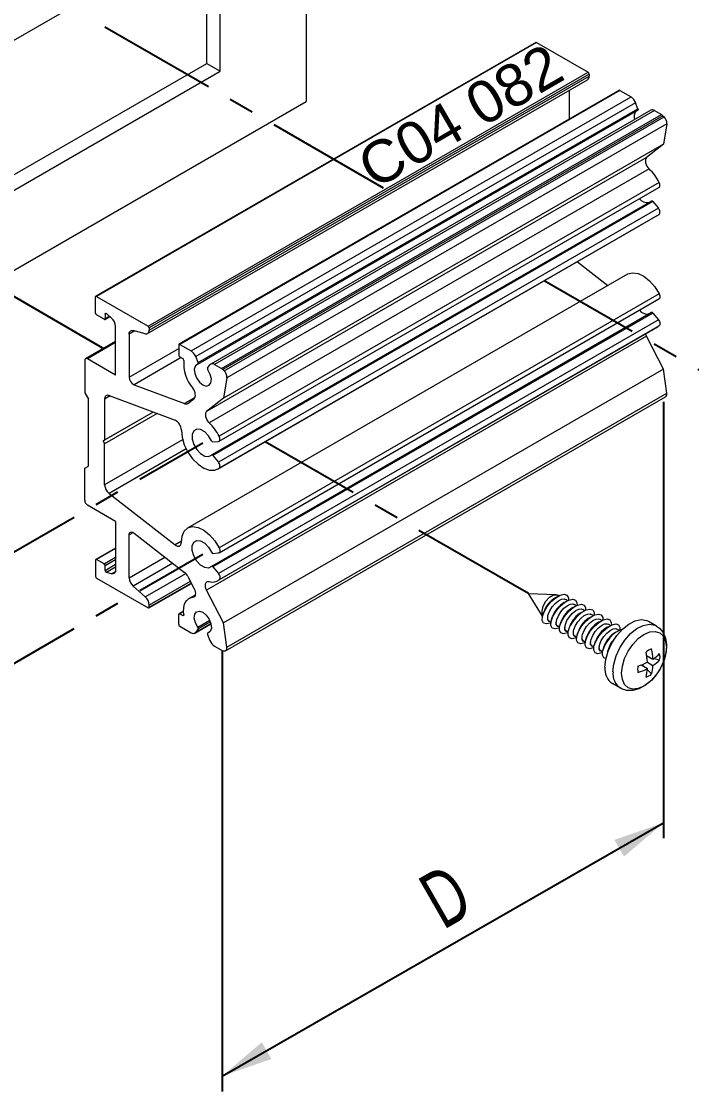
# Model space of a CAD drawing. Header units: millimetres. Extents: x 226 to 1066, y 456 to 1447.
# Drawn here: x 321.6 to 361.3, y 1274.3 to 1337.8 of the extents above; entities that cross this region are included whole.
import ezdxf

# ---------------------------------------------------------------- set-up
doc = ezdxf.new("R2010")
doc.units = ezdxf.units.MM
doc.linetypes.add('CENTER', pattern=[2, 1.25, -0.25, 0.25, -0.25])
doc.layers.add('nokta', color=140, linetype='Continuous')
doc.layers.add('SLD-0', color=179, linetype='Continuous')
doc.styles.add('SLDTEXTSTYLE0', font='TXT', dxfattribs={"width": 0.663, "bigfont": 'bigfont'})
doc.styles.get("Standard").update_dxf_attribs({"font": 'arial.ttf'})

# ---------------------------------------------------------------- blocks, each defined once
blk = doc.blocks.new('M.T.TİP-4A')
at = {"color": 1, "linetype": 'Continuous', "lineweight": 15}
for p, q in [((338.451, 1351.42), (338.451, 1333.047)), ((333.359, 1343.741), (305.04, 1327.392)), ((333.359, 1334.848), (333.359, 1343.741)), ((332.564, 1335.308), (332.564, 1343.281)), ((304.244, 1318.959), (332.564, 1335.308)), ((332.564, 1335.308), (333.359, 1334.848)), ((305.04, 1318.5), (333.359, 1334.848)), ((305.04, 1313.76), (338.451, 1333.047))]:
    blk.add_line(p, q, dxfattribs=at)
at = {"color": 7, "linetype": 'Continuous', "lineweight": 15}
for p, q in [((352.072, 1336.554), (325.98, 1321.491)), ((352.117, 1336.55), (326.025, 1321.487)), ((352.117, 1336.55), (355.172, 1334.786)), ((329.08, 1319.723), (355.172, 1334.786)), ((355.236, 1334.676), (329.143, 1319.613)), ((355.236, 1334.676), (355.236, 1334.547)), ((329.05, 1319.278), (355.142, 1334.341)), ((329.143, 1319.484), (355.236, 1334.547)), ((357.004, 1333.707), (330.912, 1318.644)), ((357.049, 1333.702), (330.957, 1318.64)), ((331.627, 1318.253), (357.719, 1333.316)), ((354.042, 1333.706), (354.042, 1331.997)), ((357.049, 1333.702), (357.719, 1333.316)), ((357.995, 1332.973), (331.903, 1317.91)), ((358.133, 1332.617), (357.995, 1332.973)), ((332.031, 1317.472), (358.123, 1332.534)), ((332.041, 1317.554), (358.133, 1332.617)), ((358.891, 1332.532), (332.798, 1317.469)), ((359.116, 1332.509), (333.023, 1317.447)), ((333.431, 1317.211), (359.523, 1332.274)), ((359.611, 1332.206), (333.518, 1317.143)), ((333.586, 1317.075), (359.679, 1332.138)), ((359.116, 1332.509), (359.523, 1332.274)), ((359.611, 1332.206), (359.679, 1332.138)), ((359.842, 1331.716), (333.75, 1316.654)), ((359.842, 1331.716), (359.642, 1330.518)), ((359.642, 1330.518), (333.549, 1315.455)), ((359.642, 1330.518), (358.644, 1329.721)), ((358.644, 1329.721), (332.552, 1314.658)), ((358.794, 1329.047), (332.701, 1313.984)), ((359.39, 1328.247), (333.298, 1313.184)), ((333.287, 1312.892), (359.379, 1327.955)), ((358.944, 1327.142), (332.852, 1312.079)), ((359.021, 1327.109), (332.929, 1312.046)), ((359.021, 1327.109), (359.34, 1326.713)), ((359.34, 1326.713), (333.248, 1311.65)), ((359.39, 1326.351), (333.298, 1311.288)), ((359.317, 1326.301), (359.39, 1326.351)), ((333.225, 1311.239), (359.317, 1326.301)), ((354.544, 1323.545), (356.353, 1322.133)), ((357.518, 1322.805), (331.425, 1307.742)), ((325.961, 1320.495), (325.961, 1321.45)), ((326.025, 1321.487), (329.08, 1319.723)), ((333.287, 1306.278), (359.379, 1321.341)), ((359.39, 1321.633), (333.298, 1306.57)), ((326.47, 1320.127), (326.025, 1320.385)), ((326.515, 1320.123), (326.806, 1320.291)), ((326.534, 1320.436), (326.534, 1320.164)), ((326.919, 1320.191), (326.614, 1320.461)), ((358.944, 1320.528), (332.852, 1305.465)), ((359.021, 1320.495), (332.929, 1305.432)), ((359.34, 1320.099), (333.248, 1305.036)), ((359.021, 1320.495), (359.34, 1320.099)), ((327.155, 1316.811), (327.155, 1319.699)), ((328.907, 1319.266), (328.186, 1319.459)), ((329.143, 1319.613), (329.143, 1319.484)), ((333.225, 1304.625), (359.317, 1319.687)), ((359.39, 1319.737), (333.298, 1304.674)), ((327.155, 1318.816), (325.372, 1317.787)), ((327.95, 1319.24), (327.95, 1316.702)), ((358.644, 1319.124), (332.552, 1304.061)), ((359.642, 1317.175), (358.644, 1319.124)), ((330.893, 1318.603), (330.893, 1318.015)), ((330.957, 1318.64), (331.627, 1318.253)), ((325.325, 1317.684), (325.325, 1315.773)), ((327.155, 1316.811), (325.484, 1317.776)), ((330.957, 1317.905), (331.131, 1317.804)), ((332.041, 1317.554), (331.903, 1317.91)), ((333.023, 1317.447), (333.431, 1317.211)), ((332.61, 1317.226), (332.748, 1317.422)), ((333.518, 1317.143), (333.586, 1317.075)), ((359.642, 1317.175), (333.549, 1302.112)), ((359.842, 1315.745), (359.642, 1317.175)), ((328.249, 1316.24), (331.246, 1315.121)), ((333.75, 1316.654), (333.549, 1315.455)), ((325.325, 1315.773), (325.548, 1315.387)), ((326.765, 1315.601), (330.679, 1314.138)), ((333.679, 1300.464), (359.772, 1315.527)), ((333.75, 1300.682), (359.842, 1315.745)), ((325.548, 1311.419), (325.548, 1315.387)), ((326.502, 1315.391), (326.502, 1312.962)), ((331.434, 1315.137), (331.81, 1315.437)), ((333.549, 1315.455), (332.552, 1314.658)), ((329.38, 1314.624), (326.407, 1312.907)), ((329.38, 1314.624), (326.502, 1312.962)), ((329.612, 1314.537), (326.502, 1312.742)), ((326.407, 1312.907), (326.502, 1312.962)), ((326.407, 1312.907), (326.502, 1312.742)), ((326.502, 1310.313), (326.502, 1312.742)), ((332.929, 1312.851), (333.248, 1312.88)), ((332.929, 1312.046), (333.248, 1311.65)), ((325.325, 1311.29), (325.548, 1311.419)), ((325.325, 1309.38), (325.325, 1311.29)), ((326.765, 1309.8), (330.679, 1306.743)), ((327.155, 1308.14), (325.484, 1309.104)), ((327.155, 1308.14), (327.155, 1305.251)), ((327.95, 1304.792), (327.95, 1307.33)), ((328.249, 1307.447), (331.246, 1305.107)), ((327.155, 1306.553), (325.98, 1305.875)), ((332.929, 1306.237), (333.248, 1306.266)), ((325.961, 1305.834), (325.961, 1304.878)), ((326.47, 1305.613), (326.025, 1305.871)), ((326.534, 1305.231), (326.534, 1305.503)), ((332.929, 1305.432), (333.248, 1305.036)), ((326.025, 1304.768), (329.08, 1303.005)), ((326.919, 1305.033), (326.614, 1305.114)), ((331.434, 1304.872), (331.81, 1304.139)), ((328.907, 1303.661), (328.186, 1304.301)), ((329.125, 1303), (331.647, 1304.456)), ((331.873, 1303.769), (331.515, 1303.563)), ((333.549, 1302.112), (332.552, 1304.061)), ((329.143, 1303.042), (329.143, 1303.17)), ((330.893, 1302.031), (330.893, 1302.619)), ((331.18, 1302.815), (330.912, 1302.66)), ((330.957, 1302.656), (331.131, 1302.555)), ((330.957, 1301.921), (331.627, 1301.534)), ((331.852, 1301.512), (332.809, 1302.064)), ((332.041, 1301.755), (331.903, 1301.559)), ((332.738, 1301.577), (332.62, 1301.509)), ((333.75, 1300.682), (333.549, 1302.112)), ((332.61, 1301.426), (332.748, 1301.071)), ((333.023, 1300.728), (333.431, 1300.493)), ((333.518, 1300.46), (333.586, 1300.449))]:
    blk.add_line(p, q, dxfattribs=at)
at = {"color": 8, "linetype": 'Continuous', "lineweight": 15}
for p, q in [((326.598, 1320.473), (326.534, 1320.436)), ((326.534, 1320.164), (326.785, 1320.309)), ((328.284, 1319.433), (327.95, 1319.24)), ((327.155, 1318.74), (325.484, 1317.776)), ((327.95, 1316.702), (330.893, 1318.402)), ((331.044, 1317.854), (328.249, 1316.24)), ((326.827, 1315.578), (326.502, 1315.391)), ((331.832, 1315.459), (331.246, 1315.121)), ((331.129, 1312.984), (326.502, 1310.313)), ((331.338, 1312.439), (326.765, 1309.8)), ((328.205, 1307.477), (327.95, 1307.33)), ((331.053, 1306.959), (330.679, 1306.743)), ((327.155, 1306.523), (326.025, 1305.871)), ((326.47, 1305.613), (327.155, 1306.008)), ((327.95, 1304.792), (330.077, 1306.02)), ((327.155, 1305.861), (326.534, 1305.503)), ((326.534, 1305.231), (327.155, 1305.59)), ((327.155, 1305.426), (326.614, 1305.114)), ((330.538, 1305.659), (328.186, 1304.301)), ((326.919, 1305.033), (327.144, 1305.163)), ((328.907, 1303.661), (331.31, 1305.048)), ((331.584, 1304.579), (329.143, 1303.17)), ((329.143, 1303.042), (331.635, 1304.48)), ((331.838, 1303.696), (331.731, 1303.634)), ((331.18, 1302.785), (330.957, 1302.656)), ((331.131, 1302.555), (331.195, 1302.592)), ((332.023, 1301.861), (332.735, 1302.272)), ((331.903, 1301.559), (332.805, 1302.08)), ((332.774, 1302.178), (332.041, 1301.755)), ((332.735, 1301.575), (332.627, 1301.512))]:
    blk.add_line(p, q, dxfattribs=at)
at = {"color": 1}
for p, q in [((359.643, 1315.238), (359.652, 1289.339)), ((333.463, 1300.467), (333.472, 1274.309)), ((333.472, 1275.227), (359.651, 1290.257))]:
    blk.add_line(p, q, dxfattribs=at)
at = {"color": 7, "linetype": 'Continuous', "lineweight": 15, "flags": 128}
for points in [[(358.133, 1332.617), (358.138, 1332.602), (358.141, 1332.588), (358.141, 1332.574), (358.14, 1332.561), (358.137, 1332.55), (358.131, 1332.542), (358.124, 1332.535), (358.123, 1332.534)], [(358.644, 1329.721), (358.601, 1329.67), (358.576, 1329.599), (358.57, 1329.513), (358.582, 1329.416), (358.614, 1329.316), (358.661, 1329.217), (358.722, 1329.125), (358.794, 1329.047)], [(359.379, 1327.955), (359.401, 1327.972), (359.421, 1328.003), (359.432, 1328.042), (359.435, 1328.089), (359.429, 1328.14), (359.413, 1328.193), (359.39, 1328.247)], [(359.021, 1327.109), (359.011, 1327.121), (358.999, 1327.131), (358.987, 1327.138), (358.976, 1327.144), (358.965, 1327.146), (358.954, 1327.145), (358.945, 1327.142), (358.944, 1327.142)], [(359.39, 1326.351), (359.413, 1326.377), (359.429, 1326.413), (359.435, 1326.457), (359.432, 1326.507), (359.421, 1326.559), (359.401, 1326.613), (359.373, 1326.665), (359.34, 1326.713)], [(357.518, 1322.805), (357.534, 1322.814), (357.813, 1322.889), (358.137, 1322.842), (358.483, 1322.677), (358.823, 1322.406), (359.133, 1322.049), (359.39, 1321.633)], [(359.39, 1321.633), (359.413, 1321.579), (359.429, 1321.526), (359.435, 1321.475), (359.432, 1321.428), (359.421, 1321.389), (359.401, 1321.358), (359.379, 1321.341)], [(326.534, 1320.436), (326.536, 1320.452), (326.541, 1320.465), (326.549, 1320.474), (326.559, 1320.48), (326.571, 1320.481), (326.585, 1320.478), (326.6, 1320.471), (326.614, 1320.461)], [(359.021, 1320.495), (359.011, 1320.507), (358.999, 1320.517), (358.987, 1320.524), (358.976, 1320.53), (358.965, 1320.532), (358.954, 1320.531), (358.945, 1320.528), (358.944, 1320.528)], [(359.34, 1320.099), (359.373, 1320.051), (359.401, 1319.999), (359.421, 1319.945), (359.432, 1319.893), (359.435, 1319.843), (359.429, 1319.799), (359.413, 1319.763), (359.39, 1319.737)], [(327.95, 1319.24), (327.954, 1319.298), (327.967, 1319.349), (327.988, 1319.392), (328.016, 1319.426), (328.051, 1319.45), (328.092, 1319.464), (328.137, 1319.467), (328.186, 1319.459)], [(328.907, 1319.266), (328.956, 1319.258), (329.002, 1319.261), (329.043, 1319.274), (329.078, 1319.299), (329.106, 1319.333), (329.126, 1319.376), (329.139, 1319.427), (329.143, 1319.484)], [(359.39, 1319.737), (359.329, 1319.694), (359.317, 1319.687)], [(358.644, 1319.124), (358.601, 1319.224), (358.589, 1319.267)], [(332.023, 1317.469), (331.883, 1317.367), (331.819, 1317.172), (331.842, 1316.917), (331.948, 1316.645), (332.119, 1316.403), (332.325, 1316.233), (332.532, 1316.164), (332.703, 1316.209), (332.809, 1316.358), (332.832, 1316.587), (332.768, 1316.857), (332.627, 1317.12)], [(332.023, 1317.469), (332.032, 1317.472), (332.039, 1317.479), (332.044, 1317.488), (332.048, 1317.499), (332.049, 1317.511), (332.048, 1317.525), (332.046, 1317.54), (332.041, 1317.554)], [(326.765, 1315.601), (326.712, 1315.615), (326.661, 1315.617), (326.616, 1315.607), (326.577, 1315.584), (326.545, 1315.55), (326.521, 1315.505), (326.507, 1315.452), (326.502, 1315.391)], [(331.81, 1315.437), (331.848, 1315.481), (331.873, 1315.54), (331.884, 1315.612), (331.88, 1315.693), (331.862, 1315.78), (331.83, 1315.868), (331.785, 1315.954), (331.731, 1316.033)], [(332.552, 1314.658), (332.509, 1314.607), (332.484, 1314.536), (332.478, 1314.45), (332.49, 1314.354), (332.521, 1314.253), (332.569, 1314.154), (332.63, 1314.063), (332.701, 1313.984)], [(331.053, 1313.555), (331.094, 1313.134), (331.227, 1312.688), (331.441, 1312.25), (331.721, 1311.853), (332.045, 1311.525), (332.39, 1311.292), (332.73, 1311.17), (333.041, 1311.169), (333.298, 1311.288)], [(332.845, 1312.921), (332.667, 1313.22), (332.438, 1313.455), (332.193, 1313.593), (331.967, 1313.612), (331.794, 1313.509), (331.701, 1313.3), (331.701, 1313.016), (331.794, 1312.699), (331.967, 1312.398), (332.193, 1312.155), (332.438, 1312.009), (332.667, 1311.98), (332.845, 1312.074)], [(333.248, 1312.88), (333.281, 1312.889), (333.309, 1312.909), (333.329, 1312.94), (333.34, 1312.979), (333.343, 1313.026), (333.336, 1313.077), (333.321, 1313.131), (333.298, 1313.184)], [(332.929, 1312.046), (332.918, 1312.058), (332.907, 1312.068), (332.895, 1312.076), (332.884, 1312.081), (332.872, 1312.083), (332.862, 1312.083), (332.853, 1312.079), (332.845, 1312.074)], [(333.298, 1311.288), (333.321, 1311.314), (333.336, 1311.35), (333.343, 1311.394), (333.34, 1311.444), (333.329, 1311.497), (333.309, 1311.55), (333.281, 1311.602), (333.248, 1311.65)], [(327.95, 1307.33), (327.956, 1307.39), (327.974, 1307.441), (328.003, 1307.479), (328.041, 1307.503), (328.087, 1307.512), (328.139, 1307.505), (328.194, 1307.483), (328.249, 1307.447)], [(331.053, 1306.895), (331.094, 1307.268), (331.227, 1307.561), (331.441, 1307.751), (331.721, 1307.826), (332.045, 1307.779), (332.39, 1307.614), (332.73, 1307.343), (333.041, 1306.986), (333.298, 1306.57)], [(330.679, 1306.743), (330.749, 1306.698), (330.818, 1306.67), (330.883, 1306.662), (330.941, 1306.674), (330.989, 1306.705), (331.024, 1306.754), (331.046, 1306.819), (331.053, 1306.895)], [(332.845, 1305.46), (332.667, 1305.366), (332.438, 1305.395), (332.193, 1305.541), (331.967, 1305.784), (331.794, 1306.085), (331.701, 1306.402), (331.701, 1306.686), (331.794, 1306.895), (331.967, 1306.998), (332.193, 1306.979), (332.438, 1306.841), (332.667, 1306.606), (332.845, 1306.307)], [(333.298, 1306.57), (333.321, 1306.517), (333.336, 1306.463), (333.343, 1306.412), (333.34, 1306.365), (333.329, 1306.326), (333.309, 1306.295), (333.281, 1306.275), (333.248, 1306.266)], [(332.929, 1305.432), (332.918, 1305.444), (332.907, 1305.454), (332.895, 1305.462), (332.884, 1305.467), (332.872, 1305.469), (332.862, 1305.469), (332.853, 1305.465), (332.845, 1305.46)], [(327.155, 1305.251), (327.15, 1305.194), (327.138, 1305.143), (327.117, 1305.1), (327.089, 1305.066), (327.054, 1305.041), (327.013, 1305.028), (326.968, 1305.025), (326.919, 1305.033)], [(333.248, 1305.036), (333.281, 1304.988), (333.309, 1304.936), (333.329, 1304.883), (333.34, 1304.83), (333.343, 1304.78), (333.336, 1304.736), (333.321, 1304.7), (333.298, 1304.674)], [(331.81, 1304.139), (331.848, 1304.051), (331.873, 1303.963), (331.884, 1303.879), (331.88, 1303.802), (331.862, 1303.737), (331.83, 1303.685), (331.785, 1303.651), (331.731, 1303.634)], [(332.552, 1304.061), (332.509, 1304.162), (332.484, 1304.262), (332.478, 1304.355), (332.49, 1304.437), (332.521, 1304.502), (332.569, 1304.546), (332.63, 1304.566), (332.701, 1304.562)], [(331.194, 1302.604), (331.18, 1302.807), (331.191, 1302.996), (331.226, 1303.167), (331.286, 1303.316), (331.368, 1303.439), (331.471, 1303.535), (331.593, 1303.6), (331.731, 1303.634)], [(331.194, 1302.604), (331.195, 1302.588), (331.193, 1302.574), (331.187, 1302.562), (331.18, 1302.553), (331.17, 1302.548), (331.158, 1302.547), (331.145, 1302.549), (331.131, 1302.555)], [(332.023, 1301.861), (331.883, 1302.124), (331.819, 1302.394), (331.842, 1302.623), (331.948, 1302.772), (332.119, 1302.817), (332.325, 1302.748), (332.532, 1302.578), (332.703, 1302.336), (332.809, 1302.064), (332.832, 1301.809), (332.768, 1301.613), (332.627, 1301.512)], [(332.627, 1301.512), (332.619, 1301.508), (332.611, 1301.502), (332.606, 1301.493), (332.603, 1301.482), (332.601, 1301.47), (332.602, 1301.456), (332.605, 1301.441), (332.61, 1301.426)], [(333.586, 1300.449), (333.627, 1300.448), (333.663, 1300.456), (333.694, 1300.474), (333.72, 1300.502), (333.739, 1300.537), (333.75, 1300.58), (333.754, 1300.629), (333.75, 1300.682)]]:
    blk.add_lwpolyline(points, dxfattribs=at)
at = {"color": 7, "linetype": 'Continuous', "lineweight": 15}
for centre, radius, start, end in [((352.091, 1336.513), 0.0453, 54.38242, 114.30712), ((355.097, 1334.67), 0.138, 2.60548, 57.39452), ((355.014, 1334.523), 0.223, 305.15835, 6.15384), ((357.023, 1333.666), 0.0453, 54.38242, 114.30712), ((357.347, 1332.734), 0.691, 20.22711, 57.36203), ((358.385, 1332.162), 0.487, 141.34726, 202.03535), ((358.984, 1332.324), 0.227, 54.53278, 114.15676), ((359.306, 1331.906), 0.428, 44.59695, 59.43024), ((359.313, 1331.754), 0.531, 355.98021, 46.43115), ((356.762, 1326.911), 2.948, 26.94445, 46.44108), ((358.721, 1327.706), 0.662, 219.86837, 275.08456), ((326, 1321.456), 0.0393, 50.79671, 189.21404), ((358.721, 1321.092), 0.662, 219.86837, 275.08456), ((326.1, 1320.501), 0.138, 182.60548, 237.39452), ((326.495, 1320.158), 0.0393, 230.79671, 9.21404), ((326.45, 1319.663), 0.705, 2.93463, 48.37162), ((329.005, 1319.607), 0.138, 2.60548, 57.39452), ((330.932, 1318.609), 0.0393, 50.79671, 189.21404), ((331.255, 1317.671), 0.691, 20.22711, 57.36203), ((325.422, 1317.7), 0.0983, 50.79671, 189.21404), ((331.032, 1318.021), 0.138, 182.60548, 237.39452), ((331.06, 1317.69), 0.134, 356.72978, 58.01756), ((333.511, 1317.525), 2.322, 176.09162, 219.96495), ((332.898, 1317.294), 0.198, 50.75183, 139.4672), ((332.705, 1317.187), 0.102, 157.66826, 220.95204), ((333.214, 1316.843), 0.428, 44.59695, 59.43024), ((333.221, 1316.691), 0.531, 355.98021, 46.43115), ((328.484, 1316.72), 0.534, 181.8975, 243.88613), ((359.645, 1315.689), 0.205, 308.1274, 15.9485), ((331.326, 1315.292), 0.189, 245.0133, 305.20574), ((330.386, 1313.539), 0.667, 1.34977, 63.91418), ((330.67, 1311.848), 2.948, 26.94445, 46.44108), ((332.943, 1312.954), 0.103, 198.38813, 262.15797), ((327.205, 1310.349), 0.704, 182.90726, 231.30916), ((325.67, 1309.395), 0.346, 182.60548, 237.39452), ((332.943, 1306.34), 0.103, 198.38813, 262.15797), ((326, 1305.84), 0.0393, 50.79671, 189.21404), ((326.396, 1305.497), 0.138, 2.60548, 57.39452), ((326.1, 1304.885), 0.138, 182.60548, 237.39452), ((326.664, 1305.235), 0.13, 181.35804, 247.33583), ((328.654, 1304.828), 0.705, 182.93463, 228.37162), ((330.799, 1304.554), 0.711, 26.57932, 51.00982), ((332.884, 1305.234), 0.696, 254.76569, 306.46045), ((328.439, 1303.134), 0.705, 2.93463, 48.37162), ((329.105, 1303.035), 0.0393, 230.79671, 9.21404), ((330.932, 1302.625), 0.0393, 50.79671, 189.21404), ((331.032, 1302.037), 0.138, 182.60548, 237.39452), ((331.752, 1301.687), 0.198, 230.75183, 319.4672), ((331.946, 1301.794), 0.102, 337.66826, 40.95204), ((333.396, 1301.31), 0.691, 200.22711, 237.36203), ((333.563, 1300.712), 0.256, 239.04537, 259.97603)]:
    blk.add_arc(centre, radius, start, end, dxfattribs=at)
at = {"color": 1}
for points in [[(359.654, 1290.259), (356.734, 1289.242), (357.303, 1288.25)], [(333.472, 1275.227), (336.392, 1276.244), (335.823, 1277.236)]]:
    blk.add_solid(points, dxfattribs=at)
at = {"layer": 'SLD-0', "color": 3, "linetype": 'CENTER', "ltscale": 6}
for p, q in [((343.048, 1327.915), (326.518, 1337.458)), ((326.502, 1318.363), (309.972, 1327.906)), ((368.186, 1313.403), (352.575, 1322.415)), ((307.808, 1298.644), (332.325, 1312.797)), ((351.64, 1303.851), (336.028, 1312.863)), ((307.808, 1292.03), (332.325, 1306.183))]:
    blk.add_line(p, q, dxfattribs=at)
at = {"color": 1, "insert": (344.902, 1286.806), "char_height": 3.375, "attachment_point": 1, "rotation": 29.86122, "style": 'SLDTEXTSTYLE0'}
blk.add_mtext('{\\fArial|b0|i0|c0|p34;D}', dxfattribs=at)
blk = doc.blocks.new('V24819-')
at = {"color": 5, "linetype": 'Continuous', "lineweight": 15}
for p, q in [((390.139, 1328.099), (389.307, 1329.435)), ((389.307, 1329.435), (390.941, 1329.381)), ((390.919, 1329.203), (391.093, 1329.297)), ((391.078, 1329.343), (391.127, 1329.315)), ((391.428, 1328.909), (391.602, 1329.003)), ((391.503, 1329.098), (391.636, 1329.021)), ((390.165, 1328.186), (390.227, 1328.374)), ((391.937, 1328.615), (392.111, 1328.709)), ((392.012, 1328.804), (392.145, 1328.727)), ((392.446, 1328.321), (392.62, 1328.416)), ((392.521, 1328.51), (392.654, 1328.433)), ((390.635, 1327.739), (390.536, 1327.796)), ((390.674, 1327.892), (390.736, 1328.08)), ((391.183, 1327.598), (391.245, 1327.786)), ((392.955, 1328.027), (393.129, 1328.122)), ((393.03, 1328.216), (393.163, 1328.139)), ((393.465, 1327.733), (393.638, 1327.828)), ((393.54, 1327.922), (393.672, 1327.845)), ((394.049, 1327.628), (394.181, 1327.552)), ((396.421, 1327.796), (396.899, 1327.521)), ((391.144, 1327.445), (391.045, 1327.502)), ((391.653, 1327.151), (391.554, 1327.208)), ((391.692, 1327.304), (391.754, 1327.492)), ((392.201, 1327.011), (392.263, 1327.198)), ((393.974, 1327.439), (394.147, 1327.534)), ((394.483, 1327.145), (394.657, 1327.24)), ((394.558, 1327.334), (394.69, 1327.258)), ((392.162, 1326.857), (392.063, 1326.914)), ((392.671, 1326.563), (392.572, 1326.62)), ((392.71, 1326.717), (392.772, 1326.904)), ((393.181, 1326.269), (393.081, 1326.326)), ((393.219, 1326.423), (393.281, 1326.611)), ((393.69, 1325.975), (393.59, 1326.033)), ((393.728, 1326.129), (393.791, 1326.317)), ((394.005, 1325.958), (394.02, 1326.041)), ((396.313, 1325.769), (396.683, 1325.555)), ((395.985, 1325.202), (396.356, 1324.988)), ((396.355, 1325.366), (396.683, 1325.177)), ((396.731, 1325.594), (397.086, 1325.499)), ((396.606, 1324.668), (396.346, 1324.927)), ((394.761, 1323.819), (394.284, 1324.094))]:
    blk.add_line(p, q, dxfattribs=at)
at = {"color": 5, "linetype": 'Continuous', "lineweight": 15, "flags": 128}
for points in [[(390.142, 1328.107), (390.129, 1328.143), (390.11, 1328.401), (390.186, 1328.7), (390.344, 1328.99), (390.558, 1329.222), (390.792, 1329.357), (391.006, 1329.372), (391.078, 1329.343)], [(390.134, 1328.076), (390.237, 1328.364), (390.42, 1328.671), (390.66, 1328.959), (390.929, 1329.193), (391.194, 1329.346), (391.424, 1329.399), (391.59, 1329.346), (391.672, 1329.193), (391.675, 1329.04)], [(390.456, 1328.098), (390.477, 1328.192), (390.569, 1328.421), (390.714, 1328.652), (390.893, 1328.857), (391.086, 1329.013), (391.272, 1329.104), (391.43, 1329.122), (391.498, 1329.088)], [(390.643, 1327.782), (390.746, 1328.07), (390.929, 1328.377), (391.169, 1328.665), (391.438, 1328.899), (391.704, 1329.052), (391.933, 1329.105), (392.099, 1329.052), (392.182, 1328.899), (392.184, 1328.746)], [(390.965, 1327.805), (390.986, 1327.898), (391.078, 1328.127), (391.223, 1328.358), (391.402, 1328.563), (391.596, 1328.719), (391.781, 1328.81), (391.939, 1328.828), (392.007, 1328.794)], [(391.152, 1327.488), (391.255, 1327.776), (391.438, 1328.083), (391.678, 1328.371), (391.947, 1328.605), (392.213, 1328.759), (392.442, 1328.812), (392.608, 1328.758), (392.691, 1328.605), (392.694, 1328.452)], [(391.474, 1327.511), (391.495, 1327.604), (391.587, 1327.833), (391.732, 1328.064), (391.912, 1328.27), (392.105, 1328.425), (392.29, 1328.516), (392.448, 1328.534), (392.516, 1328.5)], [(391.662, 1327.194), (391.765, 1327.482), (391.947, 1327.789), (392.188, 1328.077), (392.457, 1328.311), (392.722, 1328.465), (392.951, 1328.518), (393.117, 1328.464), (393.2, 1328.311), (393.203, 1328.158)], [(391.983, 1327.217), (392.004, 1327.311), (392.096, 1327.539), (392.241, 1327.771), (392.421, 1327.976), (392.614, 1328.131), (392.799, 1328.222), (392.957, 1328.24), (393.025, 1328.206)], [(392.171, 1326.9), (392.274, 1327.188), (392.456, 1327.495), (392.697, 1327.783), (392.966, 1328.018), (393.231, 1328.171), (393.46, 1328.224), (393.626, 1328.17), (393.709, 1328.017), (393.712, 1327.864)], [(390.63, 1327.7), (390.601, 1327.687), (390.372, 1327.634), (390.206, 1327.688), (390.123, 1327.841), (390.134, 1328.076)], [(390.605, 1327.756), (390.528, 1327.78), (390.447, 1327.899), (390.456, 1328.098)], [(391.139, 1327.406), (391.11, 1327.394), (390.881, 1327.34), (390.715, 1327.394), (390.632, 1327.547), (390.643, 1327.782)], [(391.114, 1327.462), (391.037, 1327.486), (390.956, 1327.605), (390.965, 1327.805)], [(392.492, 1326.923), (392.513, 1327.017), (392.605, 1327.245), (392.75, 1327.477), (392.93, 1327.682), (393.123, 1327.837), (393.308, 1327.928), (393.466, 1327.946), (393.534, 1327.913)], [(392.68, 1326.606), (392.783, 1326.895), (392.965, 1327.201), (393.206, 1327.489), (393.475, 1327.724), (393.74, 1327.877), (393.97, 1327.93), (394.135, 1327.876), (394.218, 1327.723), (394.221, 1327.571)], [(393.001, 1326.629), (393.022, 1326.723), (393.114, 1326.952), (393.259, 1327.183), (393.439, 1327.388), (393.632, 1327.544), (393.817, 1327.634), (393.975, 1327.652), (394.044, 1327.619)], [(393.189, 1326.313), (393.292, 1326.601), (393.475, 1326.907), (393.715, 1327.195), (393.984, 1327.43), (394.249, 1327.583), (394.479, 1327.636), (394.645, 1327.583), (394.727, 1327.429), (394.73, 1327.277)], [(393.841, 1325.073), (393.889, 1325.534), (394.028, 1326.021), (394.251, 1326.504), (394.543, 1326.951), (394.886, 1327.336), (395.258, 1327.632), (395.636, 1327.823), (395.996, 1327.896), (396.316, 1327.846), (396.421, 1327.796)], [(394.318, 1324.797), (394.366, 1325.259), (394.505, 1325.746), (394.728, 1326.228), (395.02, 1326.676), (395.363, 1327.06), (395.735, 1327.357), (396.113, 1327.548), (396.473, 1327.62), (396.793, 1327.571), (396.901, 1327.52)], [(391.648, 1327.112), (391.619, 1327.1), (391.39, 1327.047), (391.224, 1327.1), (391.142, 1327.253), (391.152, 1327.488)], [(391.623, 1327.168), (391.546, 1327.192), (391.465, 1327.311), (391.474, 1327.511)], [(392.157, 1326.818), (392.129, 1326.806), (391.899, 1326.753), (391.733, 1326.806), (391.651, 1326.959), (391.662, 1327.194)], [(392.132, 1326.874), (392.055, 1326.898), (391.974, 1327.017), (391.983, 1327.217)], [(393.51, 1326.335), (393.531, 1326.429), (393.623, 1326.658), (393.768, 1326.889), (393.948, 1327.094), (394.141, 1327.25), (394.326, 1327.34), (394.485, 1327.358), (394.553, 1327.325)], [(394.827, 1324.715), (394.872, 1325.138), (395.005, 1325.585), (395.216, 1326.024), (395.491, 1326.427), (395.812, 1326.765), (396.156, 1327.016), (396.499, 1327.163), (396.82, 1327.194), (397.095, 1327.109), (397.306, 1326.913), (397.439, 1326.62), (397.484, 1326.249), (397.439, 1325.826), (397.306, 1325.379), (397.095, 1324.939), (396.82, 1324.536), (396.499, 1324.198), (396.156, 1323.947), (395.812, 1323.801), (395.491, 1323.769), (395.216, 1323.854), (395.005, 1324.05), (394.872, 1324.343), (394.827, 1324.715)], [(396.895, 1327.506), (397.081, 1327.388), (397.298, 1327.123), (397.436, 1326.802), (397.497, 1326.426), (397.475, 1325.998), (397.367, 1325.542), (397.18, 1325.092), (397.067, 1324.906)], [(392.666, 1326.524), (392.638, 1326.512), (392.408, 1326.459), (392.242, 1326.512), (392.16, 1326.666), (392.171, 1326.9)], [(392.641, 1326.581), (392.564, 1326.604), (392.483, 1326.723), (392.492, 1326.923)], [(393.175, 1326.23), (393.147, 1326.218), (392.917, 1326.165), (392.751, 1326.218), (392.669, 1326.372), (392.68, 1326.606)], [(393.15, 1326.287), (393.073, 1326.31), (392.992, 1326.429), (393.001, 1326.629)], [(393.659, 1325.993), (393.582, 1326.016), (393.501, 1326.135), (393.51, 1326.335)], [(393.684, 1325.936), (393.656, 1325.924), (393.426, 1325.871), (393.26, 1325.924), (393.178, 1326.078), (393.189, 1326.313)], [(393.898, 1325.579), (393.77, 1325.63), (393.687, 1325.784), (393.698, 1326.019)], [(396.312, 1325.706), (396.425, 1325.676), (396.517, 1325.652)], [(396.189, 1325.084), (396.122, 1325.151), (396.039, 1325.235)], [(397.067, 1324.906), (396.925, 1324.672), (396.613, 1324.3), (396.254, 1323.996), (395.855, 1323.779), (395.489, 1323.682), (395.142, 1323.685), (394.825, 1323.785), (394.746, 1323.841)]]:
    blk.add_lwpolyline(points, dxfattribs=at)
at = {"color": 5, "linetype": 'Continuous', "lineweight": 15}
for centre, radius, start, end in [((391.693, 1327.853), 1.556, 119.81895, 160.43465), ((392.202, 1327.559), 1.556, 119.81895, 160.43465), ((392.711, 1327.265), 1.556, 119.81895, 160.43465), ((393.22, 1326.971), 1.556, 119.81895, 160.43465), ((393.729, 1326.677), 1.556, 119.81895, 160.43465), ((394.238, 1326.384), 1.556, 119.81895, 160.43465), ((394.747, 1326.09), 1.556, 119.81895, 160.43465), ((395.517, 1325.567), 1.874, 109.91718, 166.04124), ((395.256, 1325.796), 1.556, 119.81895, 160.43465), ((395.356, 1325.776), 1.362, 130.96752, 168.76613), ((396.871, 1325.317), 0.879, 107.56595, 132.42868), ((392.15, 1325.126), 4.213, 3.27422, 11.49748), ((392.477, 1325.315), 4.213, 3.27422, 11.49748), ((395.257, 1327.75), 2.617, 303.01579, 314.31432), ((396.227, 1325.688), 0.879, 347.57064, 12.42936), ((394.863, 1324.945), 1.029, 172.89125, 235.79657), ((396.656, 1324.945), 0.879, 167.57064, 192.42936), ((394.461, 1329.129), 4.213, 288.5002, 296.72307), ((394.069, 1325.315), 2.618, 345.68355, 356.98145), ((395.257, 1327.372), 2.617, 303.01579, 314.31432), ((395.346, 1324.671), 1.035, 173.00847, 234.64566), ((394.461, 1328.751), 4.213, 288.5002, 296.72307), ((393.741, 1325.126), 2.618, 345.68355, 356.98145), ((396.013, 1325.316), 0.879, 287.56595, 312.42868)]:
    blk.add_arc(centre, radius, start, end, dxfattribs=at)
at = {"color": 5, "linetype": 'Continuous', "lineweight": 15, "extrusion": (0, 0, -1)}
for centre, start_param in [((391.028, 1328.442), 3.071132), ((391.537, 1328.148), 3.071132), ((392.047, 1327.854), 3.071132), ((392.556, 1327.56), 3.071132), ((393.065, 1327.266), 3.071132), ((393.574, 1326.972), 3.071132), ((394.083, 1326.678), 3.071132), ((394.592, 1326.384), 3.705495)]:
    blk.add_ellipse(centre, major_axis=(0.514, 0.631), ratio=0.439273, start_param=start_param, end_param=3.831945, dxfattribs=at)

msp = doc.modelspace()

# ---------------------------------------------------------------- block references
for name, p in [('M.T.TİP-4A', (0, 0)), ('V24819-', (-37.667, -25.584))]:
    msp.add_blockref(name, p)

# ---------------------------------------------------------------- texts
at = {"layer": 'nokta', "insert": (336.021, 1326.916), "char_height": 2.5, "width": 25.30173, "attachment_point": 1, "rotation": 30.14341}
msp.add_mtext('{\\pxqc;\\fArial|b0|i0|c162|p34;C04 082}', dxfattribs=at)

doc.saveas('drawing.dxf')
